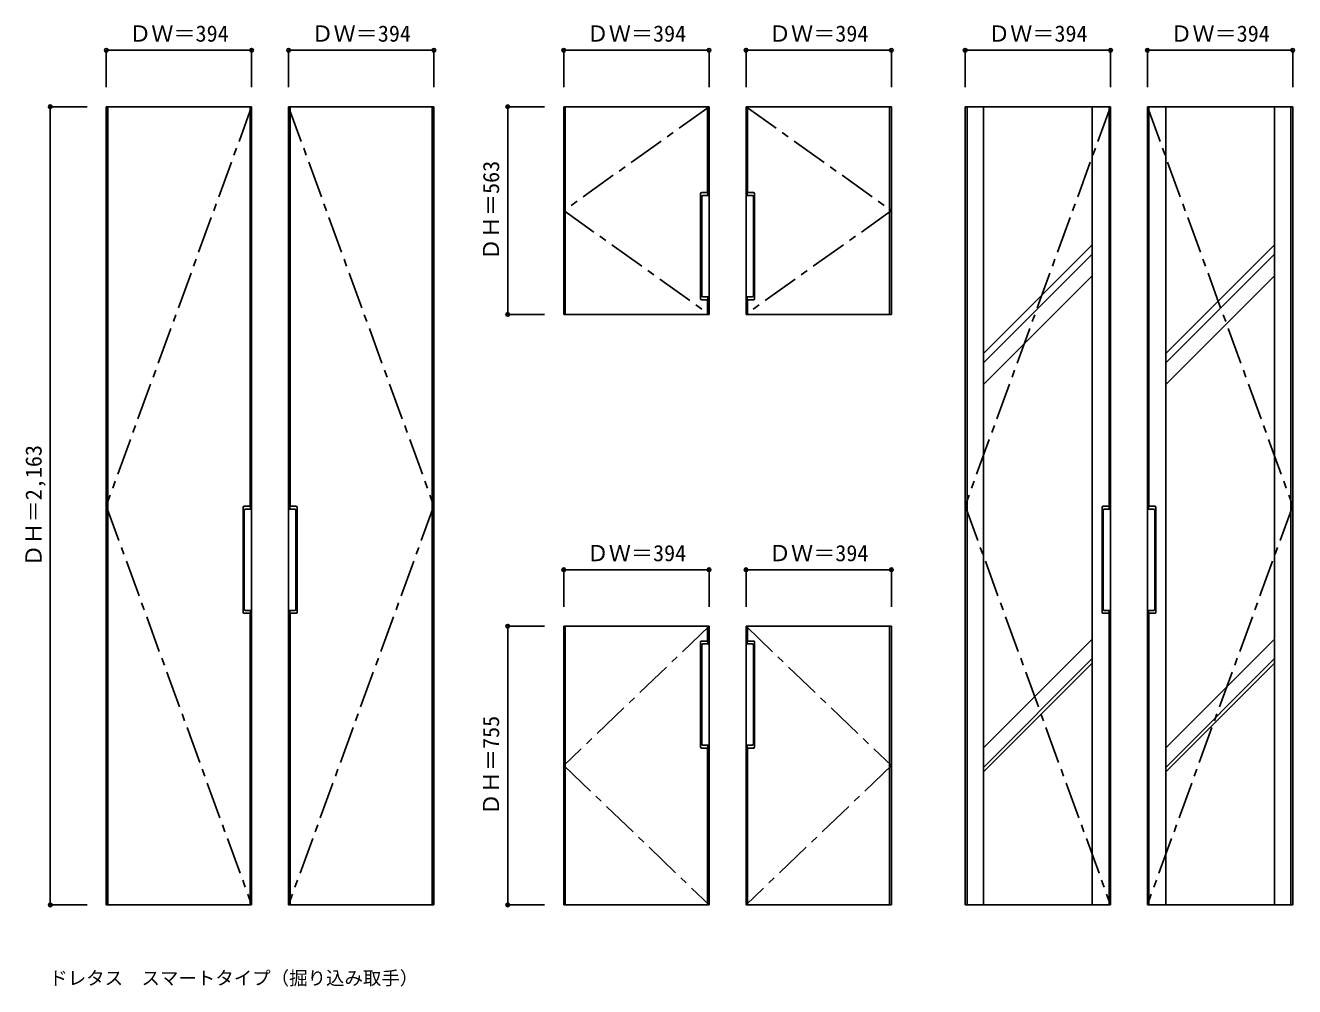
# Model space of a CAD drawing. Units: millimetres, scale not verified. Extents: x -1870 to 1571, y -1462 to 1143.
import ezdxf
from ezdxf.enums import TextEntityAlignment as Align

# ---------------------------------------------------------------- set-up
doc = ezdxf.new("R2010")
doc.units = ezdxf.units.MM
doc.header["$LTSCALE"] = 20
doc.header["$PDMODE"] = 32
doc.header["$PDSIZE"] = 10
doc.linetypes.add('CHAIN1', pattern=[8, 5, -1, 1, -1])
doc.layers.add('0-1', color=3, linetype='Continuous')
doc.layers.add('0-A_文字', color=7, linetype='Continuous')
doc.styles.add('ＭＳ ゴシック', font='')
doc.styles.get('ＭＳ ゴシック').set_extended_font_data('MS Gothic')

msp = doc.modelspace()

# ---------------------------------------------------------------- linework, layer by layer
at = {"layer": '0-1', "color": 4}
for p, q in [((-1650.36, 1075.61), (-1650.36, 975.61)), ((-1650.36, 1075.61), (-1256.36, 1075.61)), ((-1256.36, 1075.61), (-1256.36, 975.61)), ((-762.36, 1075.61), (-1156.36, 1075.61)), ((-1156.36, 1075.61), (-1156.36, 975.61)), ((-762.36, 1075.61), (-762.36, 975.61)), ((-410.36, 1075.61), (-16.36, 1075.61)), ((-410.36, 1075.61), (-410.36, 975.61)), ((-16.36, 1075.61), (-16.36, 975.61)), ((83.64, 1075.61), (477.64, 1075.61)), ((83.64, 1075.61), (83.64, 975.61)), ((477.64, 1075.61), (477.64, 975.61)), ((677.64, 1075.61), (677.64, 975.61)), ((677.64, 1075.61), (1071.64, 1075.61)), ((1071.64, 1075.61), (1071.64, 975.61)), ((1565.64, 1075.61), (1171.64, 1075.61)), ((1171.64, 1075.61), (1171.64, 975.61)), ((1565.64, 1075.61), (1565.64, 975.61)), ((-1802.36, 919.61), (-1802.36, 922.61)), ((-1802.36, 922.61), (-1702.36, 922.61)), ((-1802.36, -1237.39), (-1802.36, 919.61)), ((-562.36, 359.61), (-562.36, 362.61)), ((-562.36, 359.61), (-462.36, 359.61)), ((-410.36, -332.39), (-16.36, -332.39)), ((-410.36, -332.39), (-410.36, -432.39)), ((-16.36, -332.39), (-16.36, -432.39)), ((83.64, -332.39), (83.64, -432.39)), ((477.64, -332.39), (83.64, -332.39)), ((477.64, -332.39), (477.64, -432.39)), ((-562.36, -1240.39), (-562.36, -485.39)), ((-562.36, -485.39), (-462.36, -485.39)), ((-1802.36, -1240.39), (-1802.36, -1237.39)), ((-1802.36, -1240.39), (-1702.36, -1240.39)), ((-562.36, -1240.39), (-462.36, -1240.39))]:
    msp.add_line(p, q, dxfattribs=at)
at = {"layer": '0-1'}
for p, q in [((-1650.36, 922.61), (-1256.36, 922.61)), ((-1650.36, 922.61), (-1650.36, -1240.39)), ((-1646.36, 922.61), (-1646.36, -1240.39)), ((-1260.36, -160.39), (-1260.36, 922.61)), ((-1256.36, 922.61), (-1256.36, -1240.39)), ((-1156.36, 922.61), (-762.36, 922.61)), ((-1156.36, 922.61), (-1156.36, -1240.39)), ((-1152.36, -160.39), (-1152.36, 922.61)), ((-767.36, 922.61), (-767.36, -1240.39)), ((-762.36, 922.61), (-762.36, -1240.39)), ((-410.36, 922.61), (-410.36, 359.61)), ((-16.36, 922.61), (-410.36, 922.61)), ((-406.36, 922.61), (-406.36, 359.61)), ((-20.36, 689.61), (-20.36, 922.61)), ((-16.36, 922.61), (-16.36, 359.61)), ((83.64, 922.61), (477.64, 922.61)), ((83.64, 922.61), (83.64, 359.61)), ((87.64, 689.61), (87.64, 922.61)), ((472.64, 922.61), (472.64, 359.61)), ((477.64, 359.61), (477.64, 922.61)), ((677.64, -1240.39), (677.64, 922.61)), ((677.64, 922.61), (1071.64, 922.61)), ((682.64, 922.61), (682.64, -1240.39)), ((727.14, -1240.39), (727.14, 922.61)), ((1022.14, -1240.39), (1022.14, 922.61)), ((1067.64, -160.39), (1067.64, 922.61)), ((1071.64, -1240.39), (1071.64, 922.61)), ((1171.64, -1240.39), (1171.64, 922.61)), ((1565.64, 922.61), (1171.64, 922.61)), ((1175.64, -160.39), (1175.64, 922.61)), ((1221.14, -1240.39), (1221.14, 922.61)), ((1516.14, -1240.39), (1516.14, 922.61)), ((1560.64, 922.61), (1560.64, -1240.39)), ((1565.64, -1240.39), (1565.64, 922.61)), ((-36.36, 689.61), (-16.36, 689.61)), ((-19.66, 689.61), (-19.66, 684.61)), ((103.64, 689.61), (83.64, 689.61)), ((86.94, 689.61), (86.94, 684.61)), ((-39.36, 686.61), (-39.36, 402.61)), ((-36.36, 678.61), (-36.36, 410.61)), ((-33.36, 681.61), (-19.36, 681.61)), ((-16.36, 684.61), (-16.36, 686.11)), ((-16.36, 684.61), (-16.36, 686.11)), ((83.64, 684.61), (83.64, 686.11)), ((83.64, 684.61), (83.64, 686.11)), ((100.64, 681.61), (86.64, 681.61)), ((103.64, 678.61), (103.64, 410.61)), ((106.64, 402.61), (106.64, 686.61)), ((-36.36, 399.61), (-16.36, 399.61)), ((-33.36, 407.61), (-19.36, 407.61)), ((-20.36, 359.61), (-20.36, 399.61)), ((-19.66, 399.61), (-19.66, 404.61)), ((-16.36, 404.61), (-16.36, 403.11)), ((-16.36, 404.61), (-16.36, 403.11)), ((-16.36, 404.61), (-16.36, 403.11)), ((83.64, 404.61), (83.64, 403.11)), ((83.64, 404.61), (83.64, 403.11)), ((83.64, 404.61), (83.64, 403.11)), ((103.64, 399.61), (83.64, 399.61)), ((100.64, 407.61), (86.64, 407.61)), ((86.94, 399.61), (86.94, 404.61)), ((87.64, 359.61), (87.64, 399.61)), ((-16.36, 359.61), (-410.36, 359.61)), ((83.64, 359.61), (477.64, 359.61)), ((-1279.36, -163.39), (-1279.36, -447.39)), ((-1276.36, -160.39), (-1256.36, -160.39)), ((-1276.36, -171.39), (-1276.36, -439.39)), ((-1273.36, -168.39), (-1259.36, -168.39)), ((-1259.66, -160.39), (-1259.66, -165.39)), ((-1256.36, -165.39), (-1256.36, -163.89)), ((-1256.36, -165.39), (-1256.36, -163.89)), ((-1136.36, -160.39), (-1156.36, -160.39)), ((-1156.36, -165.39), (-1156.36, -163.89)), ((-1156.36, -165.39), (-1156.36, -163.89)), ((-1139.36, -168.39), (-1153.36, -168.39)), ((-1153.06, -160.39), (-1153.06, -165.39)), ((-1136.36, -171.39), (-1136.36, -439.39)), ((-1133.36, -447.39), (-1133.36, -163.39)), ((1048.64, -163.39), (1048.64, -447.39)), ((1051.64, -160.39), (1071.64, -160.39)), ((1051.64, -171.39), (1051.64, -439.39)), ((1054.64, -168.39), (1068.64, -168.39)), ((1068.34, -160.39), (1068.34, -165.39)), ((1071.64, -165.39), (1071.64, -163.89)), ((1071.64, -165.39), (1071.64, -163.89)), ((1191.64, -160.39), (1171.64, -160.39)), ((1171.64, -165.39), (1171.64, -163.89)), ((1171.64, -165.39), (1171.64, -163.89)), ((1188.64, -168.39), (1174.64, -168.39)), ((1174.94, -160.39), (1174.94, -165.39)), ((1191.64, -171.39), (1191.64, -439.39)), ((1194.64, -447.39), (1194.64, -163.39)), ((-1273.36, -442.39), (-1259.36, -442.39)), ((-1259.66, -450.39), (-1259.66, -445.39)), ((-1256.36, -445.39), (-1256.36, -446.89)), ((-1256.36, -445.39), (-1256.36, -446.89)), ((-1256.36, -445.39), (-1256.36, -446.89)), ((-1156.36, -445.39), (-1156.36, -446.89)), ((-1156.36, -445.39), (-1156.36, -446.89)), ((-1156.36, -445.39), (-1156.36, -446.89)), ((-1139.36, -442.39), (-1153.36, -442.39)), ((-1153.06, -450.39), (-1153.06, -445.39)), ((1054.64, -442.39), (1068.64, -442.39)), ((1068.34, -450.39), (1068.34, -445.39)), ((1071.64, -445.39), (1071.64, -446.89)), ((1071.64, -445.39), (1071.64, -446.89)), ((1071.64, -445.39), (1071.64, -446.89)), ((1171.64, -445.39), (1171.64, -446.89)), ((1171.64, -445.39), (1171.64, -446.89)), ((1171.64, -445.39), (1171.64, -446.89)), ((1188.64, -442.39), (1174.64, -442.39)), ((1174.94, -450.39), (1174.94, -445.39)), ((-1276.36, -450.39), (-1256.36, -450.39)), ((-1260.36, -1240.39), (-1260.36, -450.39)), ((-1136.36, -450.39), (-1156.36, -450.39)), ((-1152.36, -1240.39), (-1152.36, -450.39)), ((1051.64, -450.39), (1071.64, -450.39)), ((1067.64, -1240.39), (1067.64, -450.39)), ((1191.64, -450.39), (1171.64, -450.39)), ((1175.64, -1240.39), (1175.64, -450.39)), ((-16.36, -485.39), (-410.36, -485.39)), ((-410.36, -485.39), (-410.36, -1240.39)), ((-406.36, -485.39), (-406.36, -1240.39)), ((-20.36, -525.39), (-20.36, -485.39)), ((-16.36, -485.39), (-16.36, -1240.39)), ((83.64, -485.39), (477.64, -485.39)), ((83.64, -485.39), (83.64, -1240.39)), ((87.64, -525.39), (87.64, -485.39)), ((472.64, -485.39), (472.64, -1240.39)), ((477.64, -485.39), (477.64, -1240.39)), ((-39.36, -528.39), (-39.36, -812.39)), ((-36.36, -525.39), (-16.36, -525.39)), ((-36.36, -536.39), (-36.36, -804.39)), ((-33.36, -533.39), (-19.36, -533.39)), ((-19.66, -525.39), (-19.66, -530.39)), ((-16.36, -530.39), (-16.36, -528.89)), ((-16.36, -530.39), (-16.36, -528.89)), ((103.64, -525.39), (83.64, -525.39)), ((83.64, -530.39), (83.64, -528.89)), ((83.64, -530.39), (83.64, -528.89)), ((100.64, -533.39), (86.64, -533.39)), ((86.94, -525.39), (86.94, -530.39)), ((103.64, -536.39), (103.64, -804.39)), ((106.64, -812.39), (106.64, -528.39)), ((-36.36, -815.39), (-16.36, -815.39)), ((-33.36, -807.39), (-19.36, -807.39)), ((-20.36, -1240.39), (-20.36, -815.39)), ((-19.66, -815.39), (-19.66, -810.39)), ((-16.36, -810.39), (-16.36, -811.89)), ((-16.36, -810.39), (-16.36, -811.89)), ((-16.36, -810.39), (-16.36, -811.89)), ((83.64, -810.39), (83.64, -811.89)), ((83.64, -810.39), (83.64, -811.89)), ((83.64, -810.39), (83.64, -811.89)), ((103.64, -815.39), (83.64, -815.39)), ((100.64, -807.39), (86.64, -807.39)), ((86.94, -815.39), (86.94, -810.39)), ((87.64, -1240.39), (87.64, -815.39)), ((-1650.36, -1240.39), (-1256.36, -1240.39)), ((-1156.36, -1240.39), (-762.36, -1240.39)), ((-16.36, -1240.39), (-410.36, -1240.39)), ((83.64, -1240.39), (477.64, -1240.39)), ((677.64, -1240.39), (1071.64, -1240.39)), ((1565.64, -1240.39), (1171.64, -1240.39))]:
    msp.add_line(p, q, dxfattribs=at)
at = {"layer": '0-1', "color": 7, "linetype": 'CHAIN1'}
for p, q in [((-1156.36, 922.61), (-762.36, -158.89)), ((1071.64, 922.61), (677.64, -158.89)), ((-762.36, -158.89), (-1156.36, -1240.39)), ((677.64, -158.89), (1071.64, -1240.39))]:
    msp.add_line(p, q, dxfattribs=at)
at = {"layer": '0-1', "color": 7}
for p, q in [((1022.14, 548.42), (727.14, 253.42)), ((1022.14, 523.22), (727.14, 228.22)), ((1516.14, 548.42), (1221.14, 253.42)), ((1516.14, 523.22), (1221.14, 228.22)), ((1022.14, 464.33), (727.14, 169.33)), ((1516.14, 464.33), (1221.14, 169.33)), ((1022.14, -520.24), (727.14, -815.24)), ((1516.14, -520.24), (1221.14, -815.24)), ((1022.14, -573.04), (727.14, -868.04)), ((1516.14, -573.04), (1221.14, -868.04)), ((1022.14, -585.23), (727.14, -880.23)), ((1516.14, -585.23), (1221.14, -880.23))]:
    msp.add_line(p, q, dxfattribs=at)
at = {"layer": '0-1', "color": 7, "linetype": 'CHAIN1'}
for points in [[(-1256.36, 922.61), (-1650.36, -158.89), (-1256.36, -1240.39)], [(-16.36, 922.61), (-410.36, 641.11), (-16.36, 359.61)], [(83.64, 922.61), (477.64, 641.11), (83.64, 359.61)], [(1171.64, 922.61), (1565.64, -158.89), (1171.64, -1240.39)]]:
    msp.add_lwpolyline(points, dxfattribs=at)
at = {"layer": '0-1', "color": 4}
msp.add_lwpolyline([(-562.36, 359.61), (-562.36, 922.61), (-462.36, 922.61)], dxfattribs=at)
at = {"layer": '0-1', "linetype": 'CHAIN1'}
for points in [[(-16.36, -485.39), (-410.36, -862.89), (-16.36, -1240.39)], [(83.64, -485.39), (477.64, -862.89), (83.64, -1240.39)]]:
    msp.add_lwpolyline(points, dxfattribs=at)
at = {"layer": '0-1'}
for centre, start, end in [((-36.36, 686.61), 90, 180), ((103.64, 686.61), 0, 90), ((-33.36, 678.61), 90, 180), ((-19.36, 684.61), 270, 0), ((86.64, 684.61), 180, 270), ((100.64, 678.61), 0, 90), ((-36.36, 402.61), 180, 270), ((-33.36, 410.61), 180, 270), ((-19.36, 404.61), 0, 90), ((86.64, 404.61), 90, 180), ((100.64, 410.61), 270, 0), ((103.64, 402.61), 270, 0), ((-1276.36, -163.39), 90, 180), ((-1273.36, -171.39), 90, 180), ((-1259.36, -165.39), 270, 0), ((-1153.36, -165.39), 180, 270), ((-1139.36, -171.39), 0, 90), ((-1136.36, -163.39), 0, 90), ((1051.64, -163.39), 90, 180), ((1054.64, -171.39), 90, 180), ((1068.64, -165.39), 270, 0), ((1174.64, -165.39), 180, 270), ((1188.64, -171.39), 0, 90), ((1191.64, -163.39), 0, 90), ((-1273.36, -439.39), 180, 270), ((-1259.36, -445.39), 0, 90), ((-1153.36, -445.39), 90, 180), ((-1139.36, -439.39), 270, 0), ((1054.64, -439.39), 180, 270), ((1068.64, -445.39), 0, 90), ((1174.64, -445.39), 90, 180), ((1188.64, -439.39), 270, 0), ((-1276.36, -447.39), 180, 270), ((-1136.36, -447.39), 270, 0), ((1051.64, -447.39), 180, 270), ((1191.64, -447.39), 270, 0), ((-36.36, -528.39), 90, 180), ((-33.36, -536.39), 90, 180), ((-19.36, -530.39), 270, 0), ((86.64, -530.39), 180, 270), ((100.64, -536.39), 0, 90), ((103.64, -528.39), 0, 90), ((-36.36, -812.39), 180, 270), ((-33.36, -804.39), 180, 270), ((-19.36, -810.39), 0, 90), ((86.64, -810.39), 90, 180), ((100.64, -804.39), 270, 0), ((103.64, -812.39), 270, 0)]:
    msp.add_arc(centre, 3, start, end, dxfattribs=at)
at = {"layer": '0-1', "color": 7}
for p in [(-1650.36, 1075.61), (-1256.36, 1075.61), (-1156.36, 1075.61), (-762.36, 1075.61), (-410.36, 1075.61), (-16.36, 1075.61), (83.64, 1075.61), (477.64, 1075.61), (677.64, 1075.61), (1071.64, 1075.61), (1171.64, 1075.61), (1565.64, 1075.61), (-1802.36, 922.61), (-562.36, 922.61), (-562.36, 359.61), (-410.36, -332.39), (-16.36, -332.39), (83.64, -332.39), (477.64, -332.39), (-562.36, -485.39), (-1802.36, -1240.39), (-562.36, -1240.39)]:
    msp.add_point(p, dxfattribs=at)

# ---------------------------------------------------------------- texts
at = {"layer": '0-1', "color": 7, "style": 'ＭＳ ゴシック'}
for p in [(-1588.36, 1085.61), (-1094.36, 1085.61), (-348.36, 1085.61), (145.64, 1085.61), (739.64, 1085.61), (1233.64, 1085.61), (-348.36, -322.39), (145.64, -322.39)]:
    msp.add_text('ＤＷ＝394', height=43.99, dxfattribs=at).set_placement(p, align=Align.BOTTOM_LEFT)
for s, p in [('ＤＨ＝563', (-572.36, 506.11)), ('ＤＨ＝2,163', (-1812.36, -323.89)), ('ＤＨ＝755', (-572.36, -997.89))]:
    msp.add_text(s, height=43.99, rotation=90, dxfattribs=at).set_placement(p, align=Align.BOTTOM_LEFT)
at = {"layer": '0-A_文字', "style": 'ＭＳ ゴシック'}
msp.add_text('ドレタス\u3000スマートタイプ（掘り込み取手）', height=36.66, dxfattribs=at).set_placement((-1804.9, -1468.16), align=Align.BOTTOM_LEFT)

doc.saveas('drawing.dxf')
